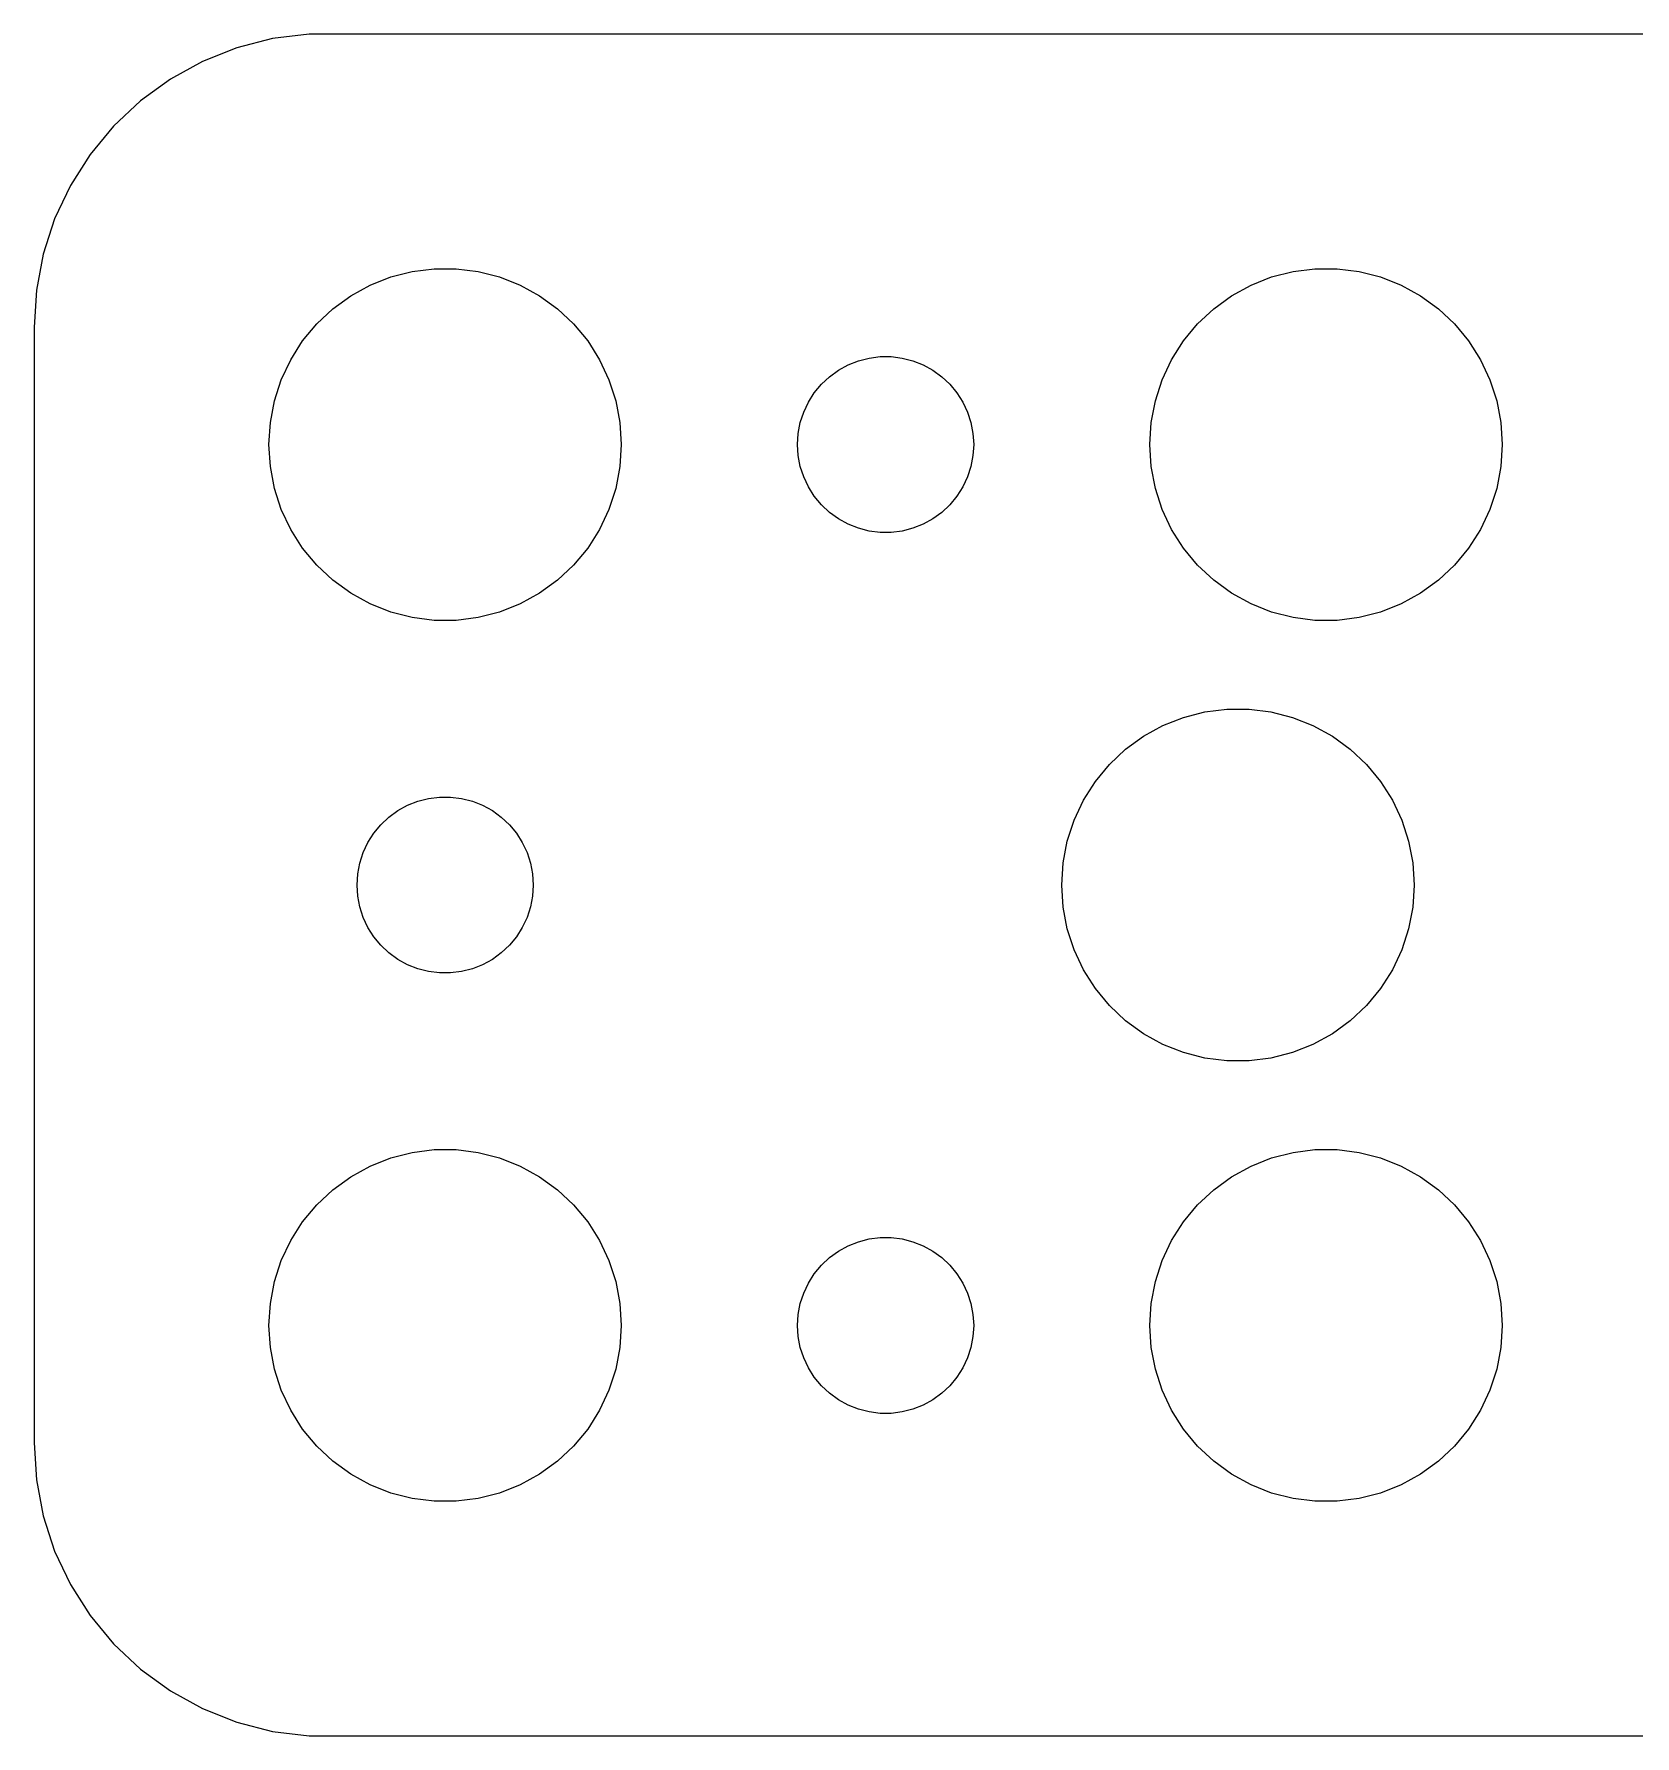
# Model space of a CAD drawing. Header units: metres. Extents: x -37 to 37, y 24.5 to 53.5.
# Drawn here: x -37 to -9.74, y 24.51 to 53.49 of the extents above; entities that cross this region are included whole.
import ezdxf

# ---------------------------------------------------------------- set-up
doc = ezdxf.new("R2010")
doc.units = ezdxf.units.M

msp = doc.modelspace()

# ---------------------------------------------------------------- linework, layer by layer
for p, q in [((-32.9369, 53.4114), (-33.5451, 53.2553)), ((-32.3139, 53.4901), (-32.9369, 53.4114)), ((32.3139, 53.4901), (-32.3139, 53.4901)), ((-33.5451, 53.2553), (-34.1289, 53.0241)), ((-34.1289, 53.0241), (-34.6791, 52.7216)), ((-34.6791, 52.7216), (-35.1871, 52.3526)), ((-35.1871, 52.3526), (-35.6448, 51.9227)), ((-35.6448, 51.9227), (-36.0451, 51.4389)), ((-36.0451, 51.4389), (-36.3815, 50.9088)), ((-36.3815, 50.9088), (-36.6489, 50.3406)), ((-36.6489, 50.3406), (-36.8429, 49.7434)), ((-36.8429, 49.7434), (-36.9606, 49.1267)), ((-31.2773, 49.2145), (-30.927, 49.3532)), ((-30.927, 49.3532), (-30.5621, 49.4469)), ((-30.5621, 49.4469), (-30.1884, 49.4941)), ((-30.1884, 49.4941), (-29.8116, 49.4941)), ((-29.8116, 49.4941), (-29.4379, 49.4469)), ((-29.4379, 49.4469), (-29.0729, 49.3532)), ((-29.0729, 49.3532), (-28.7227, 49.2145)), ((-16.2773, 49.2145), (-15.927, 49.3532)), ((-15.927, 49.3532), (-15.5621, 49.4469)), ((-15.5621, 49.4469), (-15.1884, 49.4941)), ((-15.1884, 49.4941), (-14.8116, 49.4941)), ((-14.8116, 49.4941), (-14.4379, 49.4469)), ((-14.4379, 49.4469), (-14.0729, 49.3532)), ((-14.0729, 49.3532), (-13.7227, 49.2145)), ((-36.9606, 49.1267), (-37, 48.5)), ((-31.9123, 48.8115), (-31.6075, 49.033)), ((-31.6075, 49.033), (-31.2773, 49.2145)), ((-28.7227, 49.2145), (-28.3925, 49.033)), ((-28.3925, 49.033), (-28.0877, 48.8115)), ((-16.9123, 48.8115), (-16.6075, 49.033)), ((-16.6075, 49.033), (-16.2773, 49.2145)), ((-13.7227, 49.2145), (-13.3925, 49.033)), ((-13.3925, 49.033), (-13.0877, 48.8115)), ((-32.1869, 48.5536), (-31.9123, 48.8115)), ((-28.0877, 48.8115), (-27.8131, 48.5536)), ((-17.1869, 48.5536), (-16.9123, 48.8115)), ((-13.0877, 48.8115), (-12.8131, 48.5536)), ((-37, 48.5), (-37, 29.5)), ((-32.427, 48.2634), (-32.1869, 48.5536)), ((-27.8131, 48.5536), (-27.5729, 48.2634)), ((-17.427, 48.2634), (-17.1869, 48.5536)), ((-12.8131, 48.5536), (-12.5729, 48.2634)), ((-32.6289, 47.9453), (-32.427, 48.2634)), ((-27.5729, 48.2634), (-27.3711, 47.9453)), ((-17.6289, 47.9453), (-17.427, 48.2634)), ((-12.5729, 48.2634), (-12.3711, 47.9453)), ((-32.7893, 47.6044), (-32.6289, 47.9453)), ((-27.3711, 47.9453), (-27.2107, 47.6044)), ((-23.3037, 47.7665), (-23.1387, 47.8572)), ((-23.1387, 47.8572), (-22.9635, 47.9266)), ((-22.9635, 47.9266), (-22.7811, 47.9734)), ((-22.7811, 47.9734), (-22.5942, 47.997)), ((-22.5942, 47.997), (-22.4058, 47.997)), ((-22.4058, 47.997), (-22.2189, 47.9734)), ((-22.2189, 47.9734), (-22.0365, 47.9266)), ((-22.0365, 47.9266), (-21.8613, 47.8572)), ((-21.8613, 47.8572), (-21.6963, 47.7665)), ((-17.7893, 47.6044), (-17.6289, 47.9453)), ((-12.3711, 47.9453), (-12.2107, 47.6044)), ((-32.9057, 47.2461), (-32.7893, 47.6044)), ((-27.2107, 47.6044), (-27.0942, 47.2461)), ((-23.5934, 47.5268), (-23.4561, 47.6558)), ((-23.4561, 47.6558), (-23.3037, 47.7665)), ((-21.6963, 47.7665), (-21.5439, 47.6558)), ((-21.5439, 47.6558), (-21.4065, 47.5268)), ((-17.9057, 47.2461), (-17.7893, 47.6044)), ((-12.2107, 47.6044), (-12.0942, 47.2461)), ((-32.9763, 46.876), (-32.9057, 47.2461)), ((-27.0942, 47.2461), (-27.0237, 46.876)), ((-23.8145, 47.2226), (-23.7135, 47.3817)), ((-23.7135, 47.3817), (-23.5934, 47.5268)), ((-21.4065, 47.5268), (-21.2865, 47.3817)), ((-21.2865, 47.3817), (-21.1855, 47.2226)), ((-17.9763, 46.876), (-17.9057, 47.2461)), ((-12.0942, 47.2461), (-12.0237, 46.876)), ((-23.9529, 46.873), (-23.8947, 47.0522)), ((-23.8947, 47.0522), (-23.8145, 47.2226)), ((-21.1855, 47.2226), (-21.1053, 47.0522)), ((-21.1053, 47.0522), (-21.0471, 46.873)), ((-33, 46.5), (-32.9763, 46.876)), ((-27.0237, 46.876), (-27, 46.5)), ((-24, 46.5), (-23.9882, 46.688)), ((-23.9882, 46.688), (-23.9529, 46.873)), ((-21.0471, 46.873), (-21.0118, 46.688)), ((-21.0118, 46.688), (-21, 46.5)), ((-18, 46.5), (-17.9763, 46.876)), ((-12.0237, 46.876), (-12, 46.5)), ((-32.9763, 46.124), (-33, 46.5)), ((-27, 46.5), (-27.0237, 46.124)), ((-23.9882, 46.312), (-24, 46.5)), ((-21, 46.5), (-21.0118, 46.312)), ((-17.9763, 46.124), (-18, 46.5)), ((-12, 46.5), (-12.0237, 46.124)), ((-32.9057, 45.7539), (-32.9763, 46.124)), ((-27.0237, 46.124), (-27.0942, 45.7539)), ((-23.9529, 46.127), (-23.9882, 46.312)), ((-23.8947, 45.9478), (-23.9529, 46.127)), ((-21.0471, 46.127), (-21.1053, 45.9478)), ((-21.0118, 46.312), (-21.0471, 46.127)), ((-17.9057, 45.7539), (-17.9763, 46.124)), ((-12.0237, 46.124), (-12.0942, 45.7539)), ((-23.8145, 45.7774), (-23.8947, 45.9478)), ((-21.1053, 45.9478), (-21.1855, 45.7774)), ((-32.7893, 45.3956), (-32.9057, 45.7539)), ((-27.0942, 45.7539), (-27.2107, 45.3956)), ((-23.7135, 45.6183), (-23.8145, 45.7774)), ((-23.5934, 45.4732), (-23.7135, 45.6183)), ((-21.2865, 45.6183), (-21.4065, 45.4732)), ((-21.1855, 45.7774), (-21.2865, 45.6183)), ((-17.7893, 45.3956), (-17.9057, 45.7539)), ((-12.0942, 45.7539), (-12.2107, 45.3956)), ((-32.6289, 45.0547), (-32.7893, 45.3956)), ((-27.2107, 45.3956), (-27.3711, 45.0547)), ((-23.4561, 45.3442), (-23.5934, 45.4732)), ((-23.3037, 45.2335), (-23.4561, 45.3442)), ((-23.1387, 45.1427), (-23.3037, 45.2335)), ((-21.6963, 45.2335), (-21.8613, 45.1427)), ((-21.5439, 45.3442), (-21.6963, 45.2335)), ((-21.4065, 45.4732), (-21.5439, 45.3442)), ((-17.6289, 45.0547), (-17.7893, 45.3956)), ((-12.2107, 45.3956), (-12.3711, 45.0547)), ((-32.427, 44.7366), (-32.6289, 45.0547)), ((-27.3711, 45.0547), (-27.5729, 44.7366)), ((-22.9635, 45.0734), (-23.1387, 45.1427)), ((-22.7811, 45.0266), (-22.9635, 45.0734)), ((-22.5942, 45.0029), (-22.7811, 45.0266)), ((-22.4058, 45.0029), (-22.5942, 45.0029)), ((-22.2189, 45.0266), (-22.4058, 45.0029)), ((-22.0365, 45.0734), (-22.2189, 45.0266)), ((-21.8613, 45.1427), (-22.0365, 45.0734)), ((-17.427, 44.7366), (-17.6289, 45.0547)), ((-12.3711, 45.0547), (-12.5729, 44.7366)), ((-32.1869, 44.4464), (-32.427, 44.7366)), ((-27.5729, 44.7366), (-27.8131, 44.4464)), ((-17.1869, 44.4464), (-17.427, 44.7366)), ((-12.5729, 44.7366), (-12.8131, 44.4464)), ((-31.9123, 44.1884), (-32.1869, 44.4464)), ((-27.8131, 44.4464), (-28.0877, 44.1884)), ((-16.9123, 44.1884), (-17.1869, 44.4464)), ((-12.8131, 44.4464), (-13.0877, 44.1884)), ((-31.6075, 43.967), (-31.9123, 44.1884)), ((-28.0877, 44.1884), (-28.3925, 43.967)), ((-16.6075, 43.967), (-16.9123, 44.1884)), ((-13.0877, 44.1884), (-13.3925, 43.967)), ((-31.2773, 43.7855), (-31.6075, 43.967)), ((-30.927, 43.6468), (-31.2773, 43.7855)), ((-28.7227, 43.7855), (-29.0729, 43.6468)), ((-28.3925, 43.967), (-28.7227, 43.7855)), ((-16.2773, 43.7855), (-16.6075, 43.967)), ((-15.927, 43.6468), (-16.2773, 43.7855)), ((-13.7227, 43.7855), (-14.0729, 43.6468)), ((-13.3925, 43.967), (-13.7227, 43.7855)), ((-30.5621, 43.5531), (-30.927, 43.6468)), ((-30.1884, 43.5059), (-30.5621, 43.5531)), ((-29.8116, 43.5059), (-30.1884, 43.5059)), ((-29.4379, 43.5531), (-29.8116, 43.5059)), ((-29.0729, 43.6468), (-29.4379, 43.5531)), ((-15.5621, 43.5531), (-15.927, 43.6468)), ((-15.1884, 43.5059), (-15.5621, 43.5531)), ((-14.8116, 43.5059), (-15.1884, 43.5059)), ((-14.4379, 43.5531), (-14.8116, 43.5059)), ((-14.0729, 43.6468), (-14.4379, 43.5531)), ((-17.7773, 41.7145), (-17.427, 41.8532)), ((-17.427, 41.8532), (-17.0621, 41.9469)), ((-17.0621, 41.9469), (-16.6884, 41.9941)), ((-16.6884, 41.9941), (-16.3116, 41.9941)), ((-16.3116, 41.9941), (-15.9379, 41.9469)), ((-15.9379, 41.9469), (-15.5729, 41.8532)), ((-15.5729, 41.8532), (-15.2227, 41.7145)), ((-18.4123, 41.3115), (-18.1075, 41.533)), ((-18.1075, 41.533), (-17.7773, 41.7145)), ((-15.2227, 41.7145), (-14.8925, 41.533)), ((-14.8925, 41.533), (-14.5877, 41.3115)), ((-18.6869, 41.0536), (-18.4123, 41.3115)), ((-14.5877, 41.3115), (-14.3131, 41.0536)), ((-18.927, 40.7634), (-18.6869, 41.0536)), ((-14.3131, 41.0536), (-14.0729, 40.7634)), ((-19.1289, 40.4453), (-18.927, 40.7634)), ((-14.0729, 40.7634), (-13.8711, 40.4453)), ((-30.8037, 40.2665), (-30.6387, 40.3572)), ((-30.6387, 40.3572), (-30.4635, 40.4266)), ((-30.4635, 40.4266), (-30.2811, 40.4734)), ((-30.2811, 40.4734), (-30.0942, 40.497)), ((-30.0942, 40.497), (-29.9058, 40.497)), ((-29.9058, 40.497), (-29.7189, 40.4734)), ((-29.7189, 40.4734), (-29.5365, 40.4266)), ((-29.5365, 40.4266), (-29.3613, 40.3572)), ((-29.3613, 40.3572), (-29.1963, 40.2665)), ((-19.2893, 40.1044), (-19.1289, 40.4453)), ((-13.8711, 40.4453), (-13.7107, 40.1044)), ((-31.2135, 39.8817), (-31.0934, 40.0268)), ((-31.0934, 40.0268), (-30.9561, 40.1558)), ((-30.9561, 40.1558), (-30.8037, 40.2665)), ((-29.1963, 40.2665), (-29.0439, 40.1558)), ((-29.0439, 40.1558), (-28.9065, 40.0268)), ((-28.9065, 40.0268), (-28.7865, 39.8817)), ((-19.4057, 39.7461), (-19.2893, 40.1044)), ((-13.7107, 40.1044), (-13.5942, 39.7461)), ((-31.3947, 39.5522), (-31.3145, 39.7226)), ((-31.3145, 39.7226), (-31.2135, 39.8817)), ((-28.7865, 39.8817), (-28.6855, 39.7226)), ((-28.6855, 39.7226), (-28.6053, 39.5522)), ((-19.4763, 39.376), (-19.4057, 39.7461)), ((-13.5942, 39.7461), (-13.5237, 39.376)), ((-31.4529, 39.373), (-31.3947, 39.5522)), ((-28.6053, 39.5522), (-28.5471, 39.373)), ((-31.5, 39), (-31.4882, 39.188)), ((-31.4882, 39.188), (-31.4529, 39.373)), ((-28.5471, 39.373), (-28.5118, 39.188)), ((-28.5118, 39.188), (-28.5, 39)), ((-19.5, 39), (-19.4763, 39.376)), ((-13.5237, 39.376), (-13.5, 39)), ((-31.4882, 38.812), (-31.5, 39)), ((-28.5, 39), (-28.5118, 38.812)), ((-19.4763, 38.624), (-19.5, 39)), ((-13.5, 39), (-13.5237, 38.624)), ((-31.4529, 38.627), (-31.4882, 38.812)), ((-31.3947, 38.4478), (-31.4529, 38.627)), ((-28.5471, 38.627), (-28.6053, 38.4478)), ((-28.5118, 38.812), (-28.5471, 38.627)), ((-19.4057, 38.2539), (-19.4763, 38.624)), ((-13.5237, 38.624), (-13.5942, 38.2539)), ((-31.3145, 38.2774), (-31.3947, 38.4478)), ((-31.2135, 38.1183), (-31.3145, 38.2774)), ((-28.6855, 38.2774), (-28.7865, 38.1183)), ((-28.6053, 38.4478), (-28.6855, 38.2774)), ((-19.2893, 37.8956), (-19.4057, 38.2539)), ((-13.5942, 38.2539), (-13.7107, 37.8956)), ((-31.0934, 37.9732), (-31.2135, 38.1183)), ((-30.9561, 37.8442), (-31.0934, 37.9732)), ((-28.9065, 37.9732), (-29.0439, 37.8442)), ((-28.7865, 38.1183), (-28.9065, 37.9732)), ((-30.8037, 37.7335), (-30.9561, 37.8442)), ((-30.6387, 37.6428), (-30.8037, 37.7335)), ((-29.1963, 37.7335), (-29.3613, 37.6428)), ((-29.0439, 37.8442), (-29.1963, 37.7335)), ((-19.1289, 37.5547), (-19.2893, 37.8956)), ((-13.7107, 37.8956), (-13.8711, 37.5547)), ((-30.4635, 37.5734), (-30.6387, 37.6428)), ((-30.2811, 37.5266), (-30.4635, 37.5734)), ((-30.0942, 37.503), (-30.2811, 37.5266)), ((-29.9058, 37.503), (-30.0942, 37.503)), ((-29.7189, 37.5266), (-29.9058, 37.503)), ((-29.5365, 37.5734), (-29.7189, 37.5266)), ((-29.3613, 37.6428), (-29.5365, 37.5734)), ((-18.927, 37.2366), (-19.1289, 37.5547)), ((-13.8711, 37.5547), (-14.0729, 37.2366)), ((-18.6869, 36.9464), (-18.927, 37.2366)), ((-14.0729, 37.2366), (-14.3131, 36.9464)), ((-18.4123, 36.6885), (-18.6869, 36.9464)), ((-14.3131, 36.9464), (-14.5877, 36.6885)), ((-18.1075, 36.467), (-18.4123, 36.6885)), ((-14.5877, 36.6885), (-14.8925, 36.467)), ((-17.7773, 36.2855), (-18.1075, 36.467)), ((-17.427, 36.1468), (-17.7773, 36.2855)), ((-15.2227, 36.2855), (-15.5729, 36.1468)), ((-14.8925, 36.467), (-15.2227, 36.2855)), ((-17.0621, 36.0531), (-17.427, 36.1468)), ((-16.6884, 36.0059), (-17.0621, 36.0531)), ((-16.3116, 36.0059), (-16.6884, 36.0059)), ((-15.9379, 36.0531), (-16.3116, 36.0059)), ((-15.5729, 36.1468), (-15.9379, 36.0531)), ((-30.5621, 34.4469), (-30.1884, 34.4941)), ((-30.1884, 34.4941), (-29.8116, 34.4941)), ((-29.8116, 34.4941), (-29.4379, 34.4469)), ((-15.5621, 34.4469), (-15.1884, 34.4941)), ((-15.1884, 34.4941), (-14.8116, 34.4941)), ((-14.8116, 34.4941), (-14.4379, 34.4469)), ((-31.6075, 34.033), (-31.2773, 34.2145)), ((-31.2773, 34.2145), (-30.927, 34.3532)), ((-30.927, 34.3532), (-30.5621, 34.4469)), ((-29.4379, 34.4469), (-29.0729, 34.3532)), ((-29.0729, 34.3532), (-28.7227, 34.2145)), ((-28.7227, 34.2145), (-28.3925, 34.033)), ((-16.6075, 34.033), (-16.2773, 34.2145)), ((-16.2773, 34.2145), (-15.927, 34.3532)), ((-15.927, 34.3532), (-15.5621, 34.4469)), ((-14.4379, 34.4469), (-14.0729, 34.3532)), ((-14.0729, 34.3532), (-13.7227, 34.2145)), ((-13.7227, 34.2145), (-13.3925, 34.033)), ((-31.9123, 33.8116), (-31.6075, 34.033)), ((-28.3925, 34.033), (-28.0877, 33.8116)), ((-16.9123, 33.8116), (-16.6075, 34.033)), ((-13.3925, 34.033), (-13.0877, 33.8116)), ((-32.1869, 33.5536), (-31.9123, 33.8116)), ((-28.0877, 33.8116), (-27.8131, 33.5536)), ((-17.1869, 33.5536), (-16.9123, 33.8116)), ((-13.0877, 33.8116), (-12.8131, 33.5536)), ((-32.427, 33.2634), (-32.1869, 33.5536)), ((-27.8131, 33.5536), (-27.5729, 33.2634)), ((-17.427, 33.2634), (-17.1869, 33.5536)), ((-12.8131, 33.5536), (-12.5729, 33.2634)), ((-32.6289, 32.9453), (-32.427, 33.2634)), ((-27.5729, 33.2634), (-27.3711, 32.9453)), ((-17.6289, 32.9453), (-17.427, 33.2634)), ((-12.5729, 33.2634), (-12.3711, 32.9453)), ((-32.7893, 32.6044), (-32.6289, 32.9453)), ((-27.3711, 32.9453), (-27.2107, 32.6044)), ((-23.4561, 32.6558), (-23.3037, 32.7665)), ((-23.3037, 32.7665), (-23.1387, 32.8573)), ((-23.1387, 32.8573), (-22.9635, 32.9266)), ((-22.9635, 32.9266), (-22.7811, 32.9734)), ((-22.7811, 32.9734), (-22.5942, 32.9971)), ((-22.5942, 32.9971), (-22.4058, 32.9971)), ((-22.4058, 32.9971), (-22.2189, 32.9734)), ((-22.2189, 32.9734), (-22.0365, 32.9266)), ((-22.0365, 32.9266), (-21.8613, 32.8573)), ((-21.8613, 32.8573), (-21.6963, 32.7665)), ((-21.6963, 32.7665), (-21.5439, 32.6558)), ((-17.7893, 32.6044), (-17.6289, 32.9453)), ((-12.3711, 32.9453), (-12.2107, 32.6044)), ((-32.9057, 32.2461), (-32.7893, 32.6044)), ((-27.2107, 32.6044), (-27.0942, 32.2461)), ((-23.7135, 32.3817), (-23.5934, 32.5268)), ((-23.5934, 32.5268), (-23.4561, 32.6558)), ((-21.5439, 32.6558), (-21.4065, 32.5268)), ((-21.4065, 32.5268), (-21.2865, 32.3817)), ((-17.9057, 32.2461), (-17.7893, 32.6044)), ((-12.2107, 32.6044), (-12.0942, 32.2461)), ((-32.9763, 31.876), (-32.9057, 32.2461)), ((-27.0942, 32.2461), (-27.0237, 31.876)), ((-23.8947, 32.0522), (-23.8145, 32.2226)), ((-23.8145, 32.2226), (-23.7135, 32.3817)), ((-21.2865, 32.3817), (-21.1855, 32.2226)), ((-21.1855, 32.2226), (-21.1053, 32.0522)), ((-17.9763, 31.876), (-17.9057, 32.2461)), ((-12.0942, 32.2461), (-12.0237, 31.876)), ((-23.9529, 31.873), (-23.8947, 32.0522)), ((-21.1053, 32.0522), (-21.0471, 31.873)), ((-33, 31.5), (-32.9763, 31.876)), ((-27.0237, 31.876), (-27, 31.5)), ((-24, 31.5), (-23.9882, 31.688)), ((-23.9882, 31.688), (-23.9529, 31.873)), ((-21.0471, 31.873), (-21.0118, 31.688)), ((-21.0118, 31.688), (-21, 31.5)), ((-18, 31.5), (-17.9763, 31.876)), ((-12.0237, 31.876), (-12, 31.5)), ((-32.9763, 31.124), (-33, 31.5)), ((-27, 31.5), (-27.0237, 31.124)), ((-23.9882, 31.312), (-24, 31.5)), ((-23.9529, 31.127), (-23.9882, 31.312)), ((-21.0118, 31.312), (-21.0471, 31.127)), ((-21, 31.5), (-21.0118, 31.312)), ((-17.9763, 31.124), (-18, 31.5)), ((-12, 31.5), (-12.0237, 31.124)), ((-32.9057, 30.7539), (-32.9763, 31.124)), ((-27.0237, 31.124), (-27.0942, 30.7539)), ((-23.8947, 30.9478), (-23.9529, 31.127)), ((-21.0471, 31.127), (-21.1053, 30.9478)), ((-17.9057, 30.7539), (-17.9763, 31.124)), ((-12.0237, 31.124), (-12.0942, 30.7539)), ((-32.7893, 30.3956), (-32.9057, 30.7539)), ((-27.0942, 30.7539), (-27.2107, 30.3956)), ((-23.8145, 30.7774), (-23.8947, 30.9478)), ((-23.7135, 30.6183), (-23.8145, 30.7774)), ((-21.1855, 30.7774), (-21.2865, 30.6183)), ((-21.1053, 30.9478), (-21.1855, 30.7774)), ((-17.7893, 30.3956), (-17.9057, 30.7539)), ((-12.0942, 30.7539), (-12.2107, 30.3956)), ((-23.5934, 30.4732), (-23.7135, 30.6183)), ((-23.4561, 30.3442), (-23.5934, 30.4732)), ((-21.4065, 30.4732), (-21.5439, 30.3442)), ((-21.2865, 30.6183), (-21.4065, 30.4732)), ((-32.6289, 30.0547), (-32.7893, 30.3956)), ((-27.2107, 30.3956), (-27.3711, 30.0547)), ((-23.3037, 30.2335), (-23.4561, 30.3442)), ((-23.1387, 30.1428), (-23.3037, 30.2335)), ((-22.9635, 30.0734), (-23.1387, 30.1428)), ((-21.8613, 30.1428), (-22.0365, 30.0734)), ((-21.6963, 30.2335), (-21.8613, 30.1428)), ((-21.5439, 30.3442), (-21.6963, 30.2335)), ((-17.6289, 30.0547), (-17.7893, 30.3956)), ((-12.2107, 30.3956), (-12.3711, 30.0547)), ((-32.427, 29.7366), (-32.6289, 30.0547)), ((-27.3711, 30.0547), (-27.5729, 29.7366)), ((-22.7811, 30.0266), (-22.9635, 30.0734)), ((-22.5942, 30.003), (-22.7811, 30.0266)), ((-22.4058, 30.003), (-22.5942, 30.003)), ((-22.2189, 30.0266), (-22.4058, 30.003)), ((-22.0365, 30.0734), (-22.2189, 30.0266)), ((-17.427, 29.7366), (-17.6289, 30.0547)), ((-12.3711, 30.0547), (-12.5729, 29.7366)), ((-32.1869, 29.4464), (-32.427, 29.7366)), ((-27.5729, 29.7366), (-27.8131, 29.4464)), ((-17.1869, 29.4464), (-17.427, 29.7366)), ((-12.5729, 29.7366), (-12.8131, 29.4464)), ((-37, 29.5), (-36.9606, 28.8733)), ((-31.9123, 29.1885), (-32.1869, 29.4464)), ((-27.8131, 29.4464), (-28.0877, 29.1885)), ((-16.9123, 29.1885), (-17.1869, 29.4464)), ((-12.8131, 29.4464), (-13.0877, 29.1885)), ((-31.6075, 28.967), (-31.9123, 29.1885)), ((-28.0877, 29.1885), (-28.3925, 28.967)), ((-16.6075, 28.967), (-16.9123, 29.1885)), ((-13.0877, 29.1885), (-13.3925, 28.967)), ((-36.9606, 28.8733), (-36.8429, 28.2566)), ((-31.2773, 28.7855), (-31.6075, 28.967)), ((-30.927, 28.6468), (-31.2773, 28.7855)), ((-28.7227, 28.7855), (-29.0729, 28.6468)), ((-28.3925, 28.967), (-28.7227, 28.7855)), ((-16.2773, 28.7855), (-16.6075, 28.967)), ((-15.927, 28.6468), (-16.2773, 28.7855)), ((-13.7227, 28.7855), (-14.0729, 28.6468)), ((-13.3925, 28.967), (-13.7227, 28.7855)), ((-30.5621, 28.5531), (-30.927, 28.6468)), ((-30.1884, 28.5059), (-30.5621, 28.5531)), ((-29.8116, 28.5059), (-30.1884, 28.5059)), ((-29.4379, 28.5531), (-29.8116, 28.5059)), ((-29.0729, 28.6468), (-29.4379, 28.5531)), ((-15.5621, 28.5531), (-15.927, 28.6468)), ((-15.1884, 28.5059), (-15.5621, 28.5531)), ((-14.8116, 28.5059), (-15.1884, 28.5059)), ((-14.4379, 28.5531), (-14.8116, 28.5059)), ((-14.0729, 28.6468), (-14.4379, 28.5531)), ((-36.8429, 28.2566), (-36.6489, 27.6594)), ((-36.6489, 27.6594), (-36.3815, 27.0912)), ((-36.3815, 27.0912), (-36.0451, 26.5611)), ((-36.0451, 26.5611), (-35.6448, 26.0773)), ((-35.6448, 26.0773), (-35.1871, 25.6474)), ((-35.1871, 25.6474), (-34.6791, 25.2784)), ((-34.6791, 25.2784), (-34.1289, 24.9759)), ((-34.1289, 24.9759), (-33.5451, 24.7447)), ((-33.5451, 24.7447), (-32.9369, 24.5886)), ((-32.9369, 24.5886), (-32.3139, 24.5099)), ((-32.3139, 24.5099), (32.3139, 24.5099))]:
    msp.add_line(p, q)

doc.saveas('drawing.dxf')
